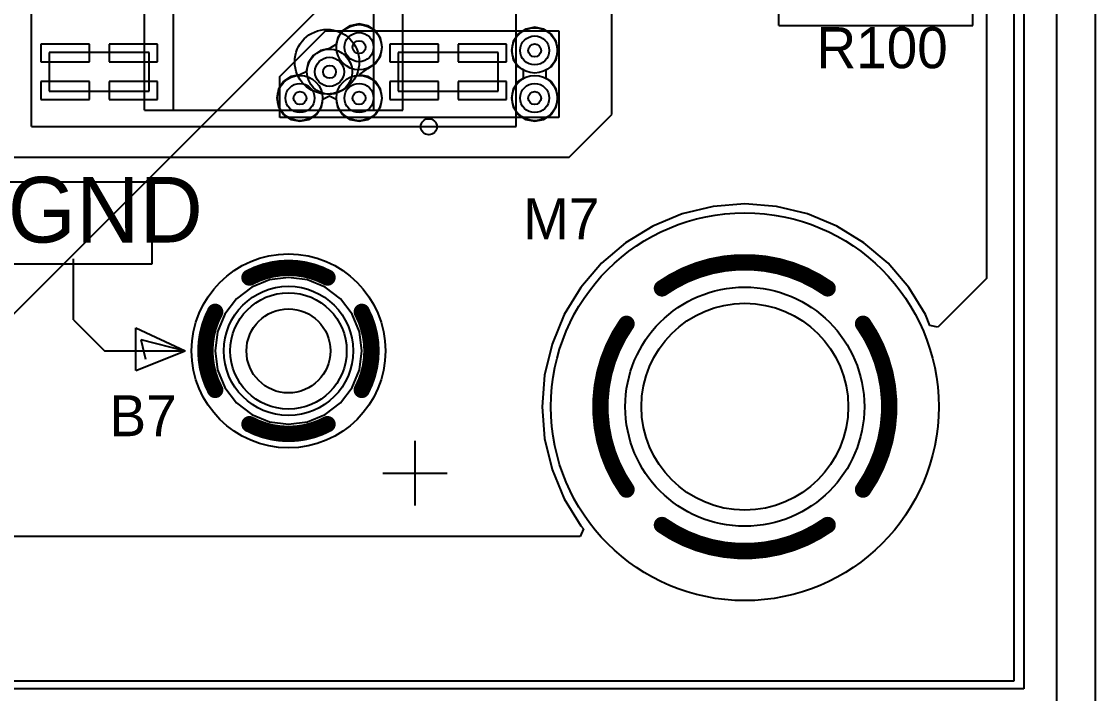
# Model space of a CAD drawing. Extents: x 28 to 300, y 18 to 330.
# Drawn here: x 232.68 to 249.3, y 97.59 to 107.99 of the extents above; entities that cross this region are included whole.
import ezdxf

# ---------------------------------------------------------------- set-up
doc = ezdxf.new("R2010")
doc.units = 0
for name, color, linetype in [('BOTTOMLAYER', 5, 'CONTINUOUS'), ('BOTTOMSOLDER', 6, 'CONTINUOUS'), ('DRILLDRAWING', 1, 'CONTINUOUS'), ('INTERNALPLANE1', 76, 'CONTINUOUS'), ('INTERNALPLANE6', 136, 'CONTINUOUS'), ('KEEPOUTLAYER', 6, 'CONTINUOUS'), ('MECHANICAL1', 6, 'CONTINUOUS'), ('MECHANICAL14', 56, 'CONTINUOUS'), ('MECHANICAL15', 56, 'CONTINUOUS'), ('MECHANICAL8', 56, 'CONTINUOUS'), ('MECHANICAL9', 56, 'CONTINUOUS'), ('MIDLAYER1', 16, 'CONTINUOUS'), ('MIDLAYER3', 90, 'CONTINUOUS'), ('MULTILAYER', 9, 'CONTINUOUS'), ('PADHOLELAYER', 156, 'CONTINUOUS'), ('TOPLAYER', 1, 'CONTINUOUS'), ('TOPOVERLAY', 2, 'CONTINUOUS'), ('TOPPASTE', 8, 'CONTINUOUS'), ('TOPSOLDER', 216, 'CONTINUOUS'), ('VIAHOLELAYER', 16, 'CONTINUOUS')]:
    doc.layers.add(name, color=color, linetype=linetype)

msp = doc.modelspace()

# ---------------------------------------------------------------- linework, layer by layer
at = {"layer": 'BOTTOMLAYER'}
for p, q in [((247.612, 117.126), (247.612, 104.008)), ((237.767, 107.921), (237.65, 107.843)), ((237.904, 107.948), (237.767, 107.921)), ((238.041, 107.921), (237.904, 107.948)), ((238.158, 107.843), (238.041, 107.921)), ((240.484, 107.87), (240.368, 107.792)), ((240.622, 107.897), (240.484, 107.87)), ((240.759, 107.87), (240.622, 107.897)), ((240.876, 107.792), (240.759, 107.87)), ((237.572, 107.727), (237.555, 107.637)), ((237.65, 107.843), (237.572, 107.727)), ((238.236, 107.727), (238.158, 107.843)), ((238.263, 107.589), (238.236, 107.727)), ((240.368, 107.792), (240.29, 107.676)), ((240.953, 107.676), (240.876, 107.792)), ((237.309, 107.54), (237.193, 107.462)), ((237.447, 107.567), (237.309, 107.54)), ((237.449, 107.567), (237.447, 107.567)), ((237.555, 107.637), (237.449, 107.567)), ((238.236, 107.452), (238.263, 107.589)), ((240.29, 107.676), (240.263, 107.539)), ((240.263, 107.539), (240.29, 107.401)), ((240.981, 107.539), (240.953, 107.676)), ((240.953, 107.401), (240.981, 107.539)), ((237.193, 107.462), (237.115, 107.346)), ((238.158, 107.336), (238.236, 107.452)), ((240.29, 107.401), (240.368, 107.285)), ((240.876, 107.285), (240.953, 107.401)), ((237.088, 107.208), (236.99, 107.161)), ((237.115, 107.346), (237.088, 107.208)), ((237.088, 107.208), (237.088, 107.208)), ((237.904, 107.161), (238.041, 107.258)), ((238.041, 107.258), (238.158, 107.336)), ((238.041, 107.258), (238.041, 107.258)), ((240.368, 107.285), (240.444, 107.234)), ((240.444, 107.234), (240.444, 107.107)), ((240.799, 107.234), (240.876, 107.285)), ((240.799, 107.107), (240.799, 107.234)), ((236.736, 107.056), (236.658, 106.939)), ((236.852, 107.133), (236.736, 107.056)), ((236.99, 107.161), (236.852, 107.133)), ((236.99, 107.161), (236.99, 107.161)), ((236.99, 107.161), (236.99, 107.161)), ((238.041, 107.133), (237.904, 107.161)), ((238.158, 107.056), (238.041, 107.133)), ((238.236, 106.939), (238.158, 107.056)), ((240.368, 107.056), (240.29, 106.939)), ((240.444, 107.107), (240.368, 107.056)), ((240.876, 107.056), (240.799, 107.107)), ((240.953, 106.939), (240.876, 107.056)), ((236.658, 106.939), (236.631, 106.802)), ((238.263, 106.802), (238.236, 106.939)), ((240.29, 106.939), (240.263, 106.802)), ((240.981, 106.802), (240.953, 106.939)), ((236.631, 106.802), (236.658, 106.665)), ((237.321, 106.665), (237.346, 106.787)), ((237.346, 106.787), (237.447, 106.837)), ((237.447, 106.837), (237.548, 106.787)), ((237.548, 106.787), (237.572, 106.665)), ((238.236, 106.665), (238.263, 106.802)), ((240.263, 106.802), (240.29, 106.665)), ((240.953, 106.665), (240.981, 106.802)), ((236.658, 106.665), (236.736, 106.548)), ((236.736, 106.548), (236.852, 106.47)), ((237.127, 106.47), (237.243, 106.548)), ((237.243, 106.548), (237.321, 106.665)), ((237.572, 106.665), (237.65, 106.548)), ((237.65, 106.548), (237.767, 106.47)), ((238.041, 106.47), (238.158, 106.548)), ((238.158, 106.548), (238.236, 106.665)), ((240.29, 106.665), (240.368, 106.548)), ((240.368, 106.548), (240.484, 106.47)), ((240.759, 106.47), (240.876, 106.548)), ((240.876, 106.548), (240.953, 106.665)), ((236.852, 106.47), (236.99, 106.443)), ((236.99, 106.443), (237.127, 106.47)), ((237.767, 106.47), (237.904, 106.443)), ((237.904, 106.443), (238.041, 106.47)), ((240.484, 106.47), (240.622, 106.443)), ((240.622, 106.443), (240.759, 106.47)), ((243.382, 105.125), (242.904, 105.01)), ((243.873, 105.163), (243.382, 105.125)), ((244.364, 105.125), (243.873, 105.163)), ((244.842, 105.01), (244.364, 105.125)), ((242.904, 105.01), (242.449, 104.822)), ((245.297, 104.822), (244.842, 105.01)), ((242.449, 104.822), (242.029, 104.564)), ((245.717, 104.564), (245.297, 104.822)), ((242.029, 104.564), (241.655, 104.245)), ((246.091, 104.245), (245.717, 104.564)), ((241.655, 104.245), (241.335, 103.87)), ((246.411, 103.87), (246.091, 104.245)), ((236.243, 103.875), (236.008, 103.694)), ((236.518, 103.988), (236.243, 103.875)), ((236.812, 104.027), (236.518, 103.988)), ((237.106, 103.988), (236.812, 104.027)), ((237.38, 103.875), (237.106, 103.988)), ((237.616, 103.694), (237.38, 103.875)), ((247.612, 104.008), (246.862, 103.258)), ((241.335, 103.87), (241.078, 103.451)), ((246.668, 103.451), (246.411, 103.87)), ((236.008, 103.694), (235.827, 103.459)), ((237.796, 103.459), (237.616, 103.694)), ((235.827, 103.459), (235.714, 103.185)), ((237.91, 103.185), (237.796, 103.459)), ((241.078, 103.451), (240.89, 102.996)), ((246.737, 103.283), (246.668, 103.451)), ((246.862, 103.258), (246.737, 103.283)), ((235.714, 103.185), (235.675, 102.89)), ((237.949, 102.89), (237.91, 103.185)), ((235.675, 102.89), (235.714, 102.596)), ((237.91, 102.596), (237.949, 102.89)), ((240.89, 102.996), (240.775, 102.517)), ((235.714, 102.596), (235.827, 102.322)), ((237.796, 102.322), (237.91, 102.596)), ((240.775, 102.517), (240.736, 102.027)), ((235.827, 102.322), (236.008, 102.087)), ((237.616, 102.087), (237.796, 102.322)), ((236.008, 102.087), (236.243, 101.906)), ((237.38, 101.906), (237.616, 102.087)), ((236.243, 101.906), (236.518, 101.792)), ((237.106, 101.792), (237.38, 101.906)), ((240.736, 102.027), (240.775, 101.536)), ((236.518, 101.792), (236.812, 101.754)), ((236.812, 101.754), (237.106, 101.792)), ((240.775, 101.536), (240.89, 101.057)), ((240.89, 101.057), (241.078, 100.603)), ((241.078, 100.603), (241.335, 100.183)), ((241.376, 100.136), (241.323, 100.02)), ((241.335, 100.183), (241.376, 100.136)), ((241.323, 100.02), (229.502, 100.02))]:
    msp.add_line(p, q, dxfattribs=at)
for centre, radius in [((237.904, 107.589), 0.225), ((240.622, 107.539), 0.225), ((237.447, 107.208), 0.225), ((236.99, 106.802), 0.225), ((237.904, 106.802), 0.225), ((240.622, 106.802), 0.225), ((243.873, 102.027), 3), ((236.812, 102.89), 1)]:
    msp.add_circle(centre, radius, dxfattribs=at)
at = {"layer": 'BOTTOMSOLDER'}
for centre, radius in [((243.873, 102.027), 3), ((236.812, 102.89), 1)]:
    msp.add_circle(centre, radius, dxfattribs=at)
at = {"layer": 'DRILLDRAWING'}
for centre, radius in [((237.904, 107.589), 0.1), ((240.622, 107.539), 0.1), ((237.447, 107.208), 0.1), ((236.99, 106.802), 0.1), ((237.904, 106.802), 0.1), ((240.622, 106.802), 0.1), ((236.812, 102.89), 0.65), ((243.873, 102.027), 1.6)]:
    msp.add_circle(centre, radius, dxfattribs=at)
at = {"layer": 'INTERNALPLANE1'}
for p, q in [((248.7, 97.15), (248.7, 195.549)), ((248.189, 162.796), (248.189, 97.66)), ((248.189, 97.66), (156.911, 97.66))]:
    msp.add_line(p, q, dxfattribs=at)
for centre, radius in [((237.904, 107.589), 0.35), ((240.622, 107.539), 0.35), ((237.447, 107.208), 0.35), ((236.99, 106.802), 0.35), ((237.904, 106.802), 0.35), ((240.622, 106.802), 0.35), ((243.873, 102.027), 1.85), ((236.812, 102.89), 0.9)]:
    msp.add_circle(centre, radius, dxfattribs=at)
at = {"layer": 'INTERNALPLANE6'}
for p, q in [((248.7, 97.15), (248.7, 195.549)), ((248.189, 195.039), (248.189, 97.66)), ((248.189, 97.66), (156.5, 97.66))]:
    msp.add_line(p, q, dxfattribs=at)
at = {"layer": 'INTERNALPLANE6', "const_width": 0.254}
for points in [[(242.591, 103.858, -0.315299), (245.155, 103.858)], [(236.209, 104.025, -0.249328), (237.415, 104.025)], [(235.677, 102.287, -0.249328), (235.677, 103.494)], [(237.946, 103.494, -0.249328), (237.946, 102.287)], [(242.042, 100.745, -0.315299), (242.042, 103.309)], [(245.704, 103.309, -0.315299), (245.704, 100.745)], [(237.415, 101.756, -0.249328), (236.209, 101.756)], [(245.155, 100.196, -0.315299), (242.591, 100.196)]]:
    msp.add_lwpolyline(points, format="xyb", dxfattribs=at)
at = {"layer": 'INTERNALPLANE6', "const_width": 0.127}
for points in [[(236.145, 104.025, 1), (236.272, 104.025, 1)], [(237.352, 104.025, 1), (237.479, 104.025, 1)], [(242.528, 103.858, 1), (242.655, 103.858, 1)], [(245.091, 103.858, 1), (245.218, 103.858, 1)], [(235.614, 103.494, 1), (235.741, 103.494, 1)], [(237.883, 103.494, 1), (238.01, 103.494, 1)], [(241.979, 103.309, 1), (242.106, 103.309, 1)], [(245.64, 103.309, 1), (245.767, 103.309, 1)], [(235.614, 102.287, 1), (235.741, 102.287, 1)], [(237.883, 102.287, 1), (238.01, 102.287, 1)], [(236.145, 101.756, 1), (236.272, 101.756, 1)], [(237.352, 101.756, 1), (237.479, 101.756, 1)], [(241.979, 100.745, 1), (242.106, 100.745, 1)], [(245.64, 100.745, 1), (245.767, 100.745, 1)], [(242.528, 100.196, 1), (242.655, 100.196, 1)], [(245.091, 100.196, 1), (245.218, 100.196, 1)]]:
    msp.add_lwpolyline(points, format="xyb", close=True, dxfattribs=at)
at = {"layer": 'KEEPOUTLAYER'}
for p, q in [((248.039, 97.785), (248.039, 194.818)), ((155.5, 97.785), (233.726, 97.785)), ((233.726, 97.785), (248.039, 97.785))]:
    msp.add_line(p, q, dxfattribs=at)
at = {"layer": 'MECHANICAL1'}
msp.add_line((248.7, 97.15), (248.7, 195.549), dxfattribs=at)
at = {"layer": 'MECHANICAL14'}
for p, q in [((234.583, 106.613), (234.583, 111.613)), ((238.583, 106.613), (238.583, 111.613)), ((234.583, 106.613), (238.583, 106.613))]:
    msp.add_line(p, q, dxfattribs=at)
for centre, radius in [((237.408, 107.363), 0.5), ((236.812, 102.89), 1.5)]:
    msp.add_circle(centre, radius, dxfattribs=at)
at = {"layer": 'MECHANICAL15'}
for p, q in [((232.833, 106.363), (232.833, 111.863)), ((240.333, 106.363), (240.333, 111.863)), ((244.4, 107.925), (244.4, 109.425)), ((247.4, 107.925), (247.4, 109.425)), ((244.4, 107.925), (247.4, 107.925)), ((232.833, 106.363), (240.333, 106.363))]:
    msp.add_line(p, q, dxfattribs=at)
at = {"layer": 'MECHANICAL8'}
for p, q in [((238.77, 101), (238.77, 101.5)), ((238.27, 101), (238.77, 101)), ((238.77, 101), (239.27, 101)), ((238.77, 100.5), (238.77, 101))]:
    msp.add_line(p, q, dxfattribs=at)
at = {"layer": 'MECHANICAL9'}
msp.add_line((249.3, 96.546), (249.3, 126.146), dxfattribs=at)
at = {"layer": 'MIDLAYER1'}
for centre, radius in [((237.904, 107.589), 0.225), ((240.622, 107.539), 0.225), ((237.447, 107.208), 0.225), ((236.99, 106.802), 0.225), ((237.904, 106.802), 0.225), ((240.622, 106.802), 0.225), ((243.873, 102.027), 3), ((236.812, 102.89), 1)]:
    msp.add_circle(centre, radius, dxfattribs=at)
at = {"layer": 'MIDLAYER3'}
for p, q in [((241.816, 106.548), (241.816, 108.429)), ((241.155, 105.888), (241.816, 106.548)), ((214.257, 105.888), (241.155, 105.888))]:
    msp.add_line(p, q, dxfattribs=at)
for centre, radius in [((237.904, 107.589), 0.225), ((240.622, 107.539), 0.225), ((237.447, 107.208), 0.225), ((236.99, 106.802), 0.225), ((237.904, 106.802), 0.225), ((240.622, 106.802), 0.225), ((243.873, 102.027), 3), ((236.812, 102.89), 1)]:
    msp.add_circle(centre, radius, dxfattribs=at)
at = {"layer": 'MULTILAYER'}
for centre, radius in [((237.904, 107.589), 0.225), ((240.622, 107.539), 0.225), ((237.447, 107.208), 0.225), ((236.99, 106.802), 0.225), ((237.904, 106.802), 0.225), ((240.622, 106.802), 0.225), ((243.873, 102.027), 3), ((236.812, 102.89), 1)]:
    msp.add_circle(centre, radius, dxfattribs=at)
at = {"layer": 'PADHOLELAYER'}
for centre, radius in [((236.812, 102.89), 0.65), ((243.873, 102.027), 1.6)]:
    msp.add_circle(centre, radius, dxfattribs=at)
at = {"layer": 'TOPLAYER'}
for p, q in [((238.209, 109.113), (231.859, 102.763)), ((236.677, 107.137), (237.383, 107.843)), ((237.383, 107.843), (240.995, 107.843)), ((240.995, 107.843), (240.995, 106.502)), ((233.731, 107.635), (232.981, 107.635)), ((232.981, 107.635), (232.981, 107.361)), ((233.731, 107.361), (233.731, 107.635)), ((234.785, 107.635), (234.036, 107.635)), ((234.036, 107.635), (234.036, 107.361)), ((234.785, 107.361), (234.785, 107.635)), ((239.131, 107.635), (238.381, 107.635)), ((238.381, 107.635), (238.381, 107.361)), ((239.131, 107.361), (239.131, 107.635)), ((240.185, 107.635), (239.436, 107.635)), ((239.436, 107.635), (239.436, 107.361)), ((240.185, 107.361), (240.185, 107.635)), ((234.658, 107.508), (233.108, 107.508)), ((233.108, 107.508), (233.108, 106.908)), ((234.658, 106.908), (234.658, 107.508)), ((240.058, 107.508), (238.508, 107.508)), ((238.508, 107.508), (238.508, 106.908)), ((240.058, 106.908), (240.058, 107.508)), ((232.981, 107.361), (233.731, 107.361)), ((234.036, 107.361), (234.785, 107.361)), ((238.381, 107.361), (239.131, 107.361)), ((239.436, 107.361), (240.185, 107.361)), ((233.731, 107.056), (232.981, 107.056)), ((232.981, 107.056), (232.981, 106.781)), ((233.731, 106.781), (233.731, 107.056)), ((234.785, 107.056), (234.036, 107.056)), ((234.036, 107.056), (234.036, 106.781)), ((234.785, 106.781), (234.785, 107.056)), ((236.677, 106.502), (236.677, 107.137)), ((239.131, 107.056), (238.381, 107.056)), ((238.381, 107.056), (238.381, 106.781)), ((239.131, 106.781), (239.131, 107.056)), ((240.185, 107.056), (239.436, 107.056)), ((239.436, 107.056), (239.436, 106.781)), ((240.185, 106.781), (240.185, 107.056)), ((233.108, 106.908), (234.658, 106.908)), ((238.508, 106.908), (240.058, 106.908)), ((232.981, 106.781), (233.731, 106.781)), ((234.036, 106.781), (234.785, 106.781)), ((238.381, 106.781), (239.131, 106.781)), ((239.436, 106.781), (240.185, 106.781)), ((240.995, 106.502), (236.677, 106.502))]:
    msp.add_line(p, q, dxfattribs=at)
for centre, radius in [((237.904, 107.589), 0.225), ((240.622, 107.539), 0.225), ((237.447, 107.208), 0.225), ((236.99, 106.802), 0.225), ((237.904, 106.802), 0.225), ((240.622, 106.802), 0.225), ((243.873, 102.027), 3), ((236.812, 102.89), 1)]:
    msp.add_circle(centre, radius, dxfattribs=at)
at = {"layer": 'TOPOVERLAY'}
for p, q in [((235.033, 106.613), (235.033, 111.613)), ((238.133, 106.613), (238.133, 111.613)), ((235.033, 106.613), (238.133, 106.613)), ((232.291, 105.507), (234.704, 105.507)), ((234.704, 104.237), (234.704, 105.507)), ((232.291, 104.237), (234.704, 104.237)), ((233.484, 103.373), (233.484, 104.313)), ((233.484, 103.373), (233.967, 102.89)), ((234.45, 103.246), (235.212, 102.89)), ((234.45, 102.586), (234.45, 103.246)), ((234.526, 103.068), (235.212, 102.89)), ((234.526, 103.068), (234.602, 102.763)), ((233.967, 102.89), (235.212, 102.89)), ((234.45, 102.586), (235.212, 102.89))]:
    msp.add_line(p, q, dxfattribs=at)
for centre, radius in [((237.408, 107.363), 0.5), ((238.983, 106.358), 0.125), ((236.812, 102.89), 1.5)]:
    msp.add_circle(centre, radius, dxfattribs=at)
at = {"layer": 'TOPPASTE'}
for p, q in [((234.658, 107.508), (233.108, 107.508)), ((233.108, 107.508), (233.108, 106.908)), ((234.658, 106.908), (234.658, 107.508)), ((240.058, 107.508), (238.508, 107.508)), ((238.508, 107.508), (238.508, 106.908)), ((240.058, 106.908), (240.058, 107.508)), ((233.108, 106.908), (234.658, 106.908)), ((238.508, 106.908), (240.058, 106.908))]:
    msp.add_line(p, q, dxfattribs=at)
at = {"layer": 'TOPSOLDER'}
for p, q in [((234.658, 107.508), (233.108, 107.508)), ((233.108, 107.508), (233.108, 106.908)), ((234.658, 106.908), (234.658, 107.508)), ((240.058, 107.508), (238.508, 107.508)), ((238.508, 107.508), (238.508, 106.908)), ((240.058, 106.908), (240.058, 107.508)), ((233.108, 106.908), (234.658, 106.908)), ((238.508, 106.908), (240.058, 106.908))]:
    msp.add_line(p, q, dxfattribs=at)
for centre, radius in [((243.873, 102.027), 3), ((236.812, 102.89), 1)]:
    msp.add_circle(centre, radius, dxfattribs=at)
at = {"layer": 'VIAHOLELAYER'}
for centre in [(237.904, 107.589), (240.622, 107.539), (237.447, 107.208), (236.99, 106.802), (237.904, 106.802), (240.622, 106.802)]:
    msp.add_circle(centre, 0.1, dxfattribs=at)

# ---------------------------------------------------------------- texts
at = {"layer": 'TOPOVERLAY'}
msp.add_text('R100', height=0.635, rotation=360, dxfattribs=at).set_placement((244.983, 107.264))
for s, height, p in [('GND', 1.016, (232.468, 104.567)), ('M7', 0.635, (240.444, 104.618)), ('B7', 0.635, (234.043, 101.57))]:
    msp.add_text(s, height=height, dxfattribs=at).set_placement(p)

doc.saveas('drawing.dxf')
